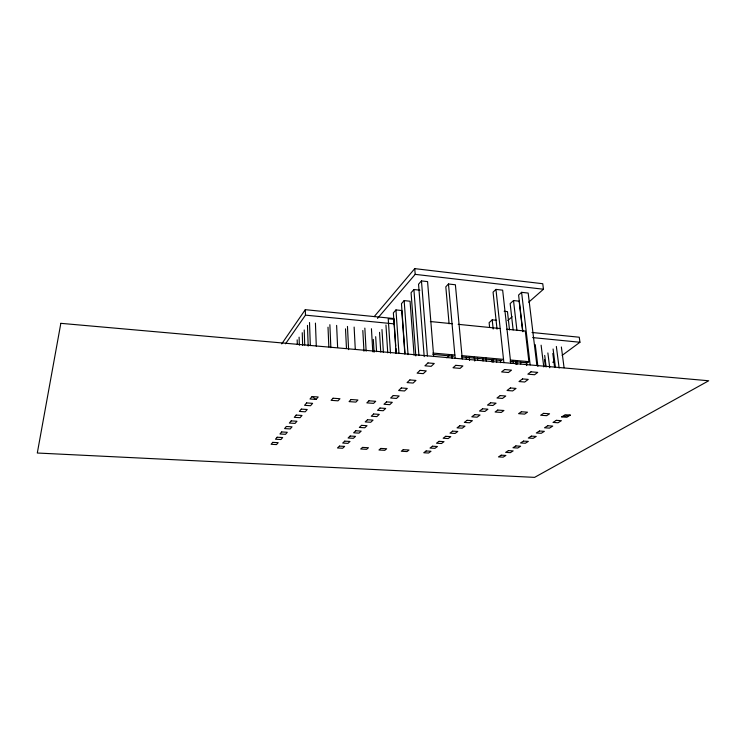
<?xml version="1.0" encoding="UTF-8"?>
<svg xmlns="http://www.w3.org/2000/svg" width="746" height="746" viewBox="0 0 746 746"><rect width="100%" height="100%" fill="white"/><g stroke="black" fill="none" stroke-linecap="round" stroke-linejoin="round"><path stroke-width="1.12" d="M281.727 343.897L305.291 309.674L393.897 318.551L395.753 346.023M285.513 343.794L305.478 315.138L305.291 309.674M374.156 316.658L414.748 268.635L542.762 283.722L543.461 289.234L528.681 302.214M377.504 318.411L415.186 274.36L414.748 268.635M312.117 396.546L310 399.007L316.043 399.446L318.197 396.984L312.117 396.546L316.043 399.446M404.864 354.061L401.777 310.522L395.967 309.916L393.366 312.872L396.117 353.436M414.077 355.171L410.058 301.235L404.155 300.601L401.46 303.678L405.003 353.576M419.914 290.185L413.899 289.523L411.074 292.73L415.82 355.917M433.696 356.56L427.57 281.606L421.462 280.916L418.543 284.235L424.204 356.616M462.268 358.985L455.396 284.776L448.467 283.993L445.81 286.828L449.092 323.829M510.758 363.283L502.655 290.166L495.95 289.401L493.069 292.162L497.032 329.154M446.789 357.754L449.353 355.413M536.906 365.503L528.177 293.075L521.594 292.32L518.591 295.043L522.881 331.737M496.556 320.304L492.211 319.848L489.124 322.654L489.609 327.289M522.62 331.084L519.132 301.17L513.518 300.554L510.161 303.585L513.145 329.956M507.802 320.547L512.157 316.733M506.776 329.21L525.296 331.065L528.895 361.661L527.375 362.826L510.068 361.288M552.777 362.276L554.651 360.896M562.148 355.366L579.95 342.246L579.26 337.22L532.01 332.483M561.738 416.902L565.151 414.748L570.27 415.112L566.829 417.266L561.738 416.902L570.27 415.112M432.885 353.045L454.864 355.012M461.802 355.637L503.447 359.376M510.385 360.001L528.895 361.661M432.745 354.378L453.512 356.234M461.597 356.952L501.993 360.56M305.478 315.138L394.252 323.876M532.625 337.593L579.95 342.246M430.367 321.535L452.365 323.736M458.156 324.324L499.829 328.51M393.944 319.297L388.228 318.719L390.484 353.119M504.156 311.269L507.467 311.623L509.518 329.956M415.186 274.36L543.461 289.234M561.365 346.993L564.079 367.769M556.348 346.452L559.136 368.076M553.084 348.997L555.434 367.414M552.814 353.418L554.558 367.097M547.872 352.951L549.737 367.797M544.701 355.422L546.137 366.976M544.533 359.712L545.382 366.575M541.111 345.184L543.778 366.911M535.236 344.615L537.875 366.389M521.594 292.32L530.154 364.897M526.499 362.696L526.76 364.99M526.247 362.146L526.648 365.596M513.518 300.554L516.95 330.515M520.512 361.633L520.773 363.936M516.642 360.905L517.034 364.346M515.654 360.999L516.036 364.458M512.978 360.915L513.229 363.209M495.95 289.401L503.876 362.668M500.37 360.365L500.613 362.677M492.211 319.848L493.181 329.033M496.454 360.01L496.696 362.304M492.985 359.749L493.227 362.062M492.528 359.721L492.761 362.006M491.567 359.656L491.8 361.95M486.038 358.024L486.383 361.465M482.811 358.723L483.044 361.045M477.543 358.201L477.766 360.495M474.456 357.446L474.792 360.905M474.279 357.269L474.605 360.71M469.215 356.98L469.542 360.439M466.427 357.138L466.651 359.451M466.166 357.157L466.381 359.451M448.467 283.993L455.163 358.453M451.862 355.059L452.179 358.528M421.462 280.916L427.43 356.001M413.899 289.523L418.916 355.357M404.155 300.601L408.053 354.639M395.967 309.916L398.97 353.539M395.912 348.345L396.229 352.989M385.952 325.042L387.743 352.839M381.961 329.546L383.407 352.513M379.537 332.343L380.758 352.065M375.676 336.698L376.571 351.655M373.317 339.411L374.082 352.205M371.433 328.734L372.786 351.767M364.841 328.1L366.137 351.18M362.817 330.497L363.964 351.18M354.126 327.074L355.273 349.072M347.459 326.431L348.606 349.641M345.51 328.846L346.47 348.485M336.623 325.396L337.63 347.505M329.872 324.697L330.86 347.673M328.007 327.186L328.846 346.927M315.437 323.102L316.295 346.191M309.515 322.533L310.327 345.659M307.473 325.387L308.182 346.088M304.219 329.965L304.722 345.025M302.242 332.725L302.652 345.398M299.099 337.173L299.351 345.295M297.178 339.85L297.318 344.465M60.836 323.335L37.3 453.018L534.602 477.365L708.7 380.768L60.836 323.335M272.756 442.359L271.106 444.28L276.514 444.588L278.193 442.667L272.756 442.359M277.167 437.231L275.46 439.207L280.944 439.525L282.678 437.548L277.167 437.231M281.699 431.943L279.955 433.986L285.513 434.312L287.294 432.279L281.699 431.943M286.38 426.498L284.58 428.605L290.213 428.941L292.05 426.843L286.38 426.498M291.21 420.884L289.345 423.047L295.062 423.411L296.955 421.248L291.21 420.884M296.19 415.084L294.269 417.322L300.06 417.695L302.009 415.466L296.19 415.084M301.328 409.106L299.342 411.419L305.217 411.811L307.231 409.507L301.328 409.106M306.634 402.924L304.582 405.311L310.541 405.721L312.63 403.344L306.634 402.924M333.033 398.224L331.093 400.332L337.994 400.826L339.962 398.728L333.033 398.224M351.086 399.52L349.072 401.618L355.889 402.103L357.94 400.015L351.086 399.52M368.934 400.807L366.827 402.877L373.569 403.353L375.704 401.292L368.934 400.807M339.458 446.108L337.481 447.964L342.656 448.253L344.661 446.397L339.458 446.108M344.736 441.147L342.703 443.059L347.953 443.357L350.014 441.445L344.736 441.147M350.182 436.037L348.084 438.005L353.399 438.322L355.516 436.354L350.182 436.037M355.777 430.768L353.623 432.801L359.003 433.128L361.195 431.104L355.777 430.768M361.549 425.351L359.32 427.439L364.775 427.784L367.032 425.696L361.549 425.351M367.498 419.756L365.204 421.919L370.734 422.273L373.056 420.119L367.498 419.756M373.643 413.993L371.266 416.221L376.87 416.594L379.276 414.375L373.643 413.993M379.975 408.043L377.532 410.337L383.211 410.729L385.682 408.435L379.975 408.043M386.512 401.898L383.985 404.267L389.748 404.677L392.303 402.308L386.512 401.898M393.263 395.548L390.652 398L396.499 398.429L399.138 395.986L393.263 395.548M401.329 387.967L398.625 390.512L404.556 390.969L407.297 388.433L401.329 387.967M409.88 379.938L407.064 382.586L413.098 383.062L415.951 380.423L409.88 379.938M420.063 370.37L417.107 373.149L423.271 373.653L426.255 370.883L420.063 370.37M427.98 362.929L424.922 365.81L431.169 366.342L434.265 363.47L427.98 362.929M362.519 447.404L360.71 448.989L366.622 449.325L368.449 447.731L362.519 447.404M455.778 365.326L452.999 367.778L460.086 368.384L462.912 365.941L455.778 365.326M380.833 448.43L378.949 450.006L384.777 450.332L386.689 448.756L380.833 448.43M403.25 449.689L401.283 451.246L407.027 451.572L409.022 450.015L403.25 449.689M504.622 369.54L501.601 371.928L508.464 372.515L511.514 370.137L504.622 369.54M530.975 371.816L527.832 374.166L534.565 374.744L537.735 372.394L530.975 371.816M426.115 450.976L423.728 452.757L428.614 453.027L431.02 451.246L426.115 450.976M432.466 446.22L430.013 448.057L434.965 448.337L437.436 446.509L432.466 446.22M439.002 441.334L436.475 443.217L441.483 443.516L444.029 441.641L439.002 441.334M445.726 436.307L443.133 438.247L448.197 438.555L450.817 436.624L445.726 436.307M452.654 431.132L449.978 433.128L455.107 433.454L457.802 431.458L452.654 431.132M459.778 425.798L457.028 427.859L462.222 428.195L465 426.143L459.778 425.798M467.127 420.306L464.292 422.423L469.551 422.777L472.414 420.66L467.127 420.306M474.708 414.645L471.78 416.827L477.104 417.191L480.06 415.018L474.708 414.645M482.522 408.799L479.501 411.055L484.9 411.438L487.94 409.19L482.522 408.799M490.588 402.775L487.474 405.097L492.938 405.498L496.071 403.185L490.588 402.775M500.202 395.585L496.976 398L502.524 398.42L505.779 396.014L500.202 395.585M510.385 387.967L507.028 390.484L512.661 390.923L516.045 388.424L510.385 387.967M522.489 378.921L518.983 381.542L524.718 382.017L528.261 379.397L522.489 378.921M497.759 410.067L495.083 411.997L501.256 412.435L503.96 410.505L497.759 410.067M521.37 411.764L518.601 413.666L524.671 414.105L527.469 412.202L521.37 411.764M543.554 413.359L540.691 415.242L546.669 415.671L549.55 413.788L543.554 413.359M501.209 455.191L498.496 456.906L503.14 457.158L505.872 455.452L501.209 455.191M508.427 450.621L505.648 452.384L510.339 452.654L513.145 450.892L508.427 450.621M515.859 445.921L512.987 447.74L517.743 448.02L520.624 446.211L515.859 445.921M523.487 441.1L520.54 442.956L525.343 443.255L528.317 441.39L523.487 441.1M531.338 436.13L528.317 438.042L533.166 438.35L536.225 436.438L531.338 436.13M539.423 431.02L536.309 432.988L541.223 433.305L544.366 431.337L539.423 431.02M547.75 425.752L544.533 427.784L549.504 428.12L552.739 426.087L547.75 425.752M556.32 420.334L553.01 422.423L558.045 422.768L561.374 420.679L556.32 420.334"/></g></svg>
